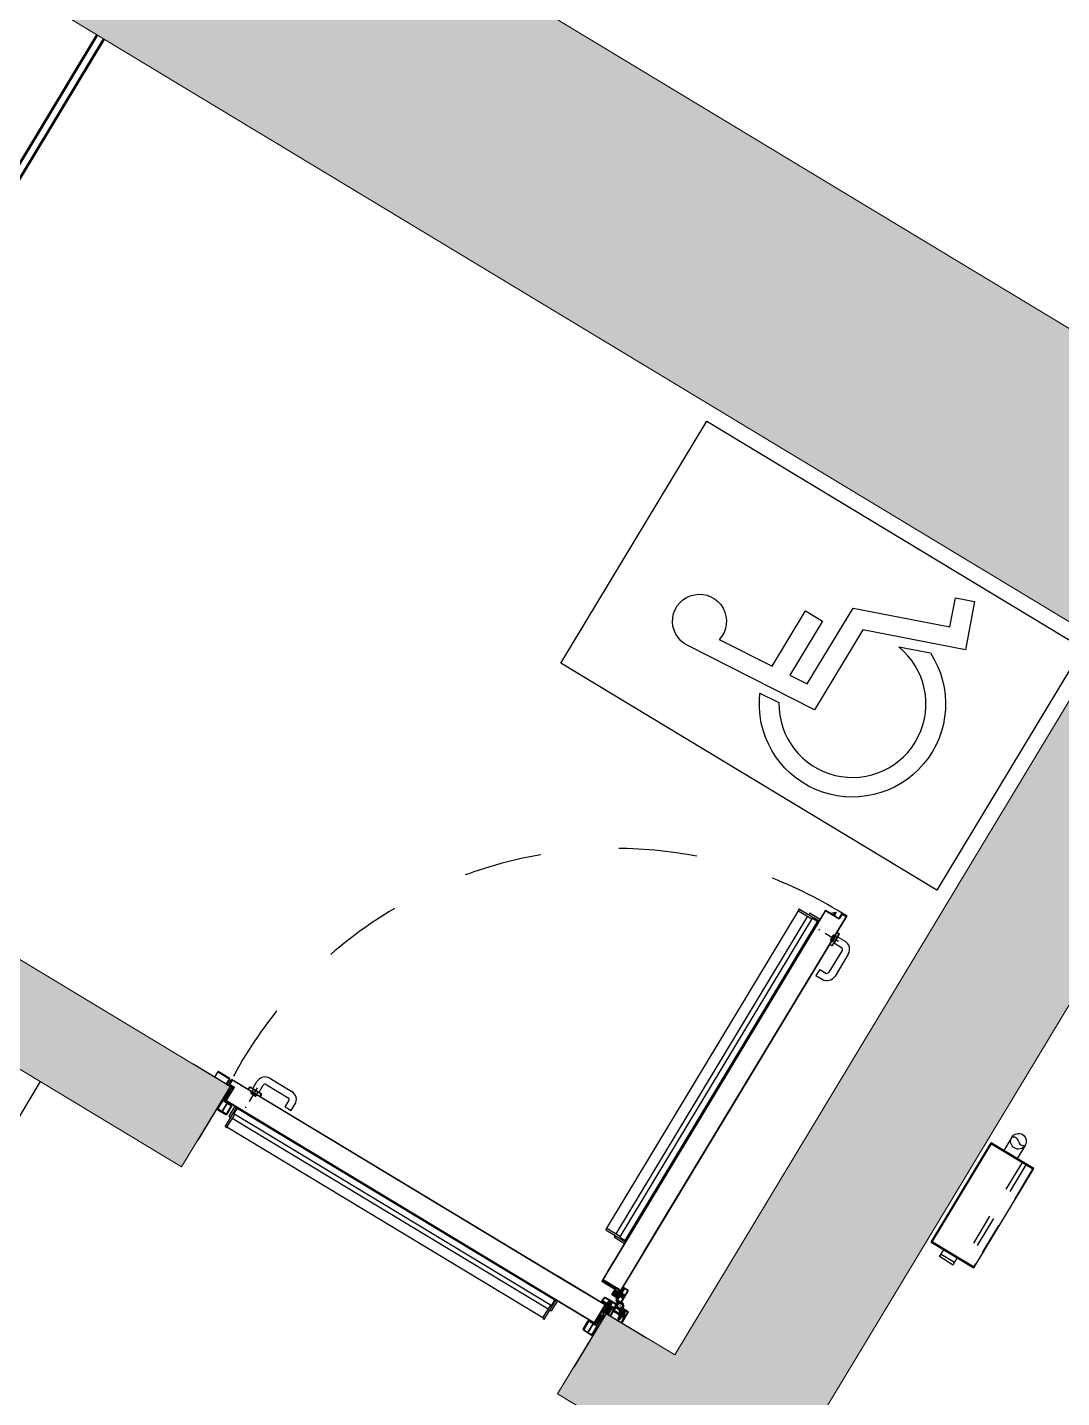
# Model space of a CAD drawing. Header units: centimetres. Extents: x 139057 to 200038, y 34824 to 80516.
# Drawn here: x 164562.8 to 164892.5, y 55346.6 to 55783.4 of the extents above; entities that cross this region are included whole.
import ezdxf

# ---------------------------------------------------------------- set-up
doc = ezdxf.new("R2010")
doc.units = ezdxf.units.CM
doc.header["$LTSCALE"] = 100
for name, pattern in [('Dash Small (2)', [2, 1, -1]), ('DASHDOT', [2.35, 1.25, -0.5, 0.1, -0.5]), ('HIDDEN', [0.5, 0.25, -0.25]), ('TRATTEGGIATA', [0.75, 0.5, -0.25])]:
    doc.linetypes.add(name, pattern=pattern)
doc.layers.get('0').update_dxf_attribs({"lineweight": 0})
for name, color, linetype in [('151_PC_B_L4-9$0$A-SI', 50, 'Continuous'), ('_retini_strutture', 7, 'Continuous'), ('A-50-SIMB', 2, 'Continuous'), ('A-MCLS3-15', 50, 'Continuous'), ('A-SI-PORTE', 5, 'Continuous'), ('Layer1', 7, 'Continuous'), ('Layer2', 2, 'Continuous'), ('Layer3', 7, 'Continuous')]:
    doc.layers.add(name, color=color, linetype=linetype)
for name, color, linetype, lineweight in [('410_STRUTTURE_001-AM_0', 7, 'Continuous', 0), ('441_SERRAMENTI_001-AM_0', 1, 'Continuous', 0), ('448_SCALE_001-AM_0', 216, 'Continuous', 50)]:
    doc.layers.add(name, color=color, linetype=linetype, lineweight=lineweight)

# ---------------------------------------------------------------- blocks, each defined once
blk = doc.blocks.new('CRN190C')
at = {"layer": 'Layer1', "color": 9}
for p, q in [((-28.5, 11), (-28.5, -5.5)), ((-28.5, 11), (-27, 11)), ((-27, 11), (-27, -4.5)), ((-4.6, 0), (-4.6, -4)), ((-4.6, 0), (4.6, 0)), ((-3.1, 0), (-3.1, -4)), ((3.1, 0), (3.1, -4)), ((4.6, 0), (4.6, -4)), ((11.5, 11), (11.5, -4.5)), ((11.5, 11), (13, 11)), ((13, 11), (13, -5.5)), ((-28, -6), (-5.1, -6)), ((-27, -4.5), (-5.1, -4.5)), ((-5.1, -6), (5.1, -6)), ((11.5, -4.5), (5.1, -4.5)), ((5.1, -6), (12.5, -6))]:
    blk.add_line(p, q, dxfattribs=at)
for centre, radius, start, end in [((-28, -5.5), 0.5, 180, 270), ((-5.1, -4), 2, 270, 0), ((-5.1, -4), 0.5, 270, 0), ((5.1, -4), 2, 180, 270), ((5.1, -4), 0.5, 180, 270), ((12.5, -5.5), 0.5, 270, 0)]:
    blk.add_arc(centre, radius, start, end, dxfattribs=at)
at = {"layer": 'Layer2', "color": 9}
for p, q in [((-4, 0), (-3.1, -0.5)), ((4, -0.5), (3.1, 0)), ((-4, -1), (-3.1, -0.5)), ((-3.1, -1.5), (-4, -1)), ((-4, -2), (-3.1, -1.5)), ((-3.1, -2.5), (-4, -2)), ((-4, -3), (-3.1, -2.5)), ((-3.1, -3.5), (-4, -3)), ((-4, -4), (-3.1, -3.5)), ((-3.1, -4.5), (-4, -4)), ((-4, -5), (-3.1, -4.5)), ((-3.5, -5.3), (-4, -5)), ((3.1, -1), (4, -0.5)), ((4, -1.5), (3.1, -1)), ((3.1, -2), (4, -1.5)), ((4, -2.5), (3.1, -2)), ((3.1, -3), (4, -2.5)), ((4, -3.5), (3.1, -3)), ((3.1, -4), (4, -3.5)), ((4, -4.5), (3.1, -4)), ((3.3, -4.9), (4, -4.5)), ((4, -5.5), (3.5, -5.2)), ((3.9, -5.6), (4, -5.5))]:
    blk.add_line(p, q, dxfattribs=at)
blk = doc.blocks.new('COPRITESTA1C')
for p, q in [((0, 0), (0, -10)), ((0, 0), (21, 0)), ((21, 0), (21, -15)), ((-1, -10), (-1, -20)), ((-1, -10), (0, -10)), ((-1, -20), (16, -20))]:
    blk.add_line(p, q)
at = {"linetype": 'TRATTEGGIATA', "ltscale": 10}
for p, q in [((19.5, 0), (19.5, -15)), ((-1, -18.5), (16, -18.5))]:
    blk.add_line(p, q, dxfattribs=at)
blk.add_arc((16, -15), 3.5, 270, 0, dxfattribs=at)
blk.add_arc((16, -15), 5, 270, 0)
blk = doc.blocks.new('VTR0210A')
at = {"layer": 'Layer1', "color": 9}
for p, q in [((-33, 2.8), (-33, -1.8)), ((-32.9, -2.2), (-32.5, 4)), ((-32.9, 3.2), (-32.5, 4)), ((-32.5, 4), (-32, 3)), ((-32, -4), (-31.5, 4)), ((-32, 3), (-31.5, 4)), ((-31.5, 4), (-31, 3)), ((-31, -4), (-30.5, 4)), ((-31, 3), (-30.5, 4)), ((-30.5, 4), (-30, 3)), ((-30, -4), (-29.5, 4)), ((-30, 3), (-29.5, 4)), ((-29.5, 4), (-29, 3)), ((-29, -4), (-28.5, 4)), ((-29, 3), (-28.5, 4)), ((-28.5, 4), (-28, 3)), ((-28, -4), (-27.5, 4)), ((-28, 3), (-27.5, 4)), ((-27.5, 4), (-27, 3)), ((-27, -4), (-26.5, 4)), ((-27, 3), (-26.5, 4)), ((-26.5, 4), (-26, 3)), ((-26, -4), (-25.5, 4)), ((-26, 3), (-25.5, 4)), ((-25.5, 4), (-25, 3)), ((-25, -4), (-24.5, 4)), ((-25, 3), (-24.5, 4)), ((-24.5, 4), (-24, 3)), ((-24, -4), (-23.5, 4)), ((-24, 3), (-23.5, 4)), ((-23.5, 4), (-23, 3)), ((-23, -4), (-22.5, 4)), ((-23, 3), (-22.5, 4)), ((-22.5, 4), (-22, 3)), ((-22, -4), (-21.5, 4)), ((-22, 3), (-21.5, 4)), ((-21.5, 4), (-21, 3)), ((-21, -4), (-20.5, 4)), ((-21, 3), (-20.5, 4)), ((-20.5, 4), (-20, 3)), ((-20, -4), (-19.5, 4)), ((-20, 3), (-19.5, 4)), ((-19.5, 4), (-19, 3)), ((-19, -4), (-18.5, 4)), ((-19, 3), (-18.5, 4)), ((-18.5, 4), (-18, 3)), ((-18, -4), (-17.5, 4)), ((-18, 3), (-17.5, 4)), ((-17.5, 4), (-17, 3)), ((-17, -4), (-16.5, 4)), ((-17, 3), (-16.5, 4)), ((-16.5, 4), (-16, 3)), ((-16, -4), (-15.5, 4)), ((-16, 3), (-15.5, 4)), ((-15.5, 4), (-15, 3)), ((-15, -4), (-14.5, 4)), ((-15, 3), (-14.5, 4)), ((-14.5, 4), (-14, 3)), ((-14, -4), (-13.5, 4)), ((-14, 3), (-13.5, 4)), ((-13.5, 4), (-13, 3)), ((-13, -4), (-12.5, 4)), ((-13, 3), (-12.5, 4)), ((-12.5, 4), (-12, 3)), ((-12, -4), (-11.5, 4)), ((-12, 3), (-11.5, 4)), ((-11.5, 4), (-11, 3)), ((-11, -4), (-10.5, 4)), ((-11, 3), (-10.5, 4)), ((-10.5, 4), (-10, 3)), ((-10, 3), (-9.7, 3.6)), ((-8, 4), (-9, 4)), ((-8, 6.5), (-0.8, 6.5)), ((-8, 6.5), (-8, -6.5)), ((-5, 3.2), (-6, 0)), ((-6, 0), (-5, -3.2)), ((-5, 3.2), (-5, -3.2)), ((0, 3.2), (-5, 3.2)), ((0, 5.7), (0, -5.7)), ((-32.9, -2.2), (-32, -4)), ((-32, -4), (-31.5, -3)), ((-31.5, -3), (-31, -4)), ((-31, -4), (-30.5, -3)), ((-30.5, -3), (-30, -4)), ((-30, -4), (-29.5, -3)), ((-29.5, -3), (-29, -4)), ((-29, -4), (-28.5, -3)), ((-28.5, -3), (-28, -4)), ((-28, -4), (-27.5, -3)), ((-27.5, -3), (-27, -4)), ((-27, -4), (-26.5, -3)), ((-26.5, -3), (-26, -4)), ((-26, -4), (-25.5, -3)), ((-25.5, -3), (-25, -4)), ((-25, -4), (-24.5, -3)), ((-24.5, -3), (-24, -4)), ((-24, -4), (-23.5, -3)), ((-23.5, -3), (-23, -4)), ((-23, -4), (-22.5, -3)), ((-22.5, -3), (-22, -4)), ((-22, -4), (-21.5, -3)), ((-21.5, -3), (-21, -4)), ((-21, -4), (-20.5, -3)), ((-20.5, -3), (-20, -4)), ((-20, -4), (-19.5, -3)), ((-19.5, -3), (-19, -4)), ((-19, -4), (-18.5, -3)), ((-18.5, -3), (-18, -4)), ((-18, -4), (-17.5, -3)), ((-17.5, -3), (-17, -4)), ((-17, -4), (-16.5, -3)), ((-16.5, -3), (-16, -4)), ((-16, -4), (-15.5, -3)), ((-15.5, -3), (-15, -4)), ((-15, -4), (-14.5, -3)), ((-14.5, -3), (-14, -4)), ((-14, -4), (-13.5, -3)), ((-13.5, -3), (-13, -4)), ((-13, -4), (-12.5, -3)), ((-12.5, -3), (-12, -4)), ((-12, -4), (-11.5, -3)), ((-11.5, -3), (-11, -4)), ((-11, -4), (-10.5, -3)), ((-10.5, -3), (-10.2, -3.6)), ((-8, -4), (-9.5, -4)), ((-8, -6.5), (-0.8, -6.5)), ((0, -3.2), (-5, -3.2))]:
    blk.add_line(p, q, dxfattribs=at)
for centre, start, end in [((-32.2, 2.8), 153.4349, 180), ((-9, 3.2), 90, 153.4349), ((-0.8, 5.7), 0, 90), ((-32.2, -1.8), 180, 206.5651), ((-9.5, -3.2), 206.5651, 270), ((-0.8, -5.7), 270, 0)]:
    blk.add_arc(centre, 0.8, start, end, dxfattribs=at)
at = {"layer": 'Layer3', "color": 9, "linetype": 'TRATTEGGIATA', "ltscale": 3}
for p, q in [((1.1, 0), (-37.2, 0)), ((-32.5, -3), (-32, 3)), ((-31.5, -3), (-31, 3)), ((-30.5, -3), (-30, 3)), ((-29.5, -3), (-29, 3)), ((-28.5, -3), (-28, 3)), ((-27.5, -3), (-27, 3)), ((-26.5, -3), (-26, 3)), ((-25.5, -3), (-25, 3)), ((-24.5, -3), (-24, 3)), ((-23.5, -3), (-23, 3)), ((-22.5, -3), (-22, 3)), ((-21.5, -3), (-21, 3)), ((-20.5, -3), (-20, 3)), ((-19.5, -3), (-19, 3)), ((-18.5, -3), (-18, 3)), ((-17.5, -3), (-17, 3)), ((-16.5, -3), (-16, 3)), ((-15.5, -3), (-15, 3)), ((-14.5, -3), (-14, 3)), ((-13.5, -3), (-13, 3)), ((-12.5, -3), (-12, 3)), ((-11.5, -3), (-11, 3)), ((-10.5, -3), (-10, 3))]:
    blk.add_line(p, q, dxfattribs=at)
blk = doc.blocks.new('COPRITESTA2C')
for p, q in [((0, 0), (44, 0)), ((0, 0), (0, -10)), ((44, 0), (44, -15)), ((-1, -10), (-1, -20)), ((-1, -10), (0, -10)), ((-1, -20), (39, -20))]:
    blk.add_line(p, q)
at = {"linetype": 'TRATTEGGIATA', "ltscale": 10}
for p, q in [((42.5, 0), (42.5, -15)), ((-1, -18.5), (39, -18.5))]:
    blk.add_line(p, q, dxfattribs=at)
blk.add_arc((39, -15), 5, 270, 0)
blk.add_arc((39, -15), 3.5, 270, 0, dxfattribs=at)
blk = doc.blocks.new('rf')
at = {"layer": 'Layer1', "color": 9, "linetype": 'Continuous'}
for p, q in [((-5, -126), (-5, 0)), ((0, 0), (-5, 0)), ((0, -125), (0, 0)), ((7.6, -130), (-1, -130)), ((6.6, -125), (0, -125)), ((11.6, -117), (6.6, -117)), ((6.6, -125), (6.6, -117)), ((29.7, -130), (7.6, -130)), ((11.6, -126), (11.6, -117)), ((24.4, -125), (11.6, -125)), ((24.4, -126), (24.4, -117)), ((29.4, -117), (24.4, -117)), ((31, -130), (28.4, -130)), ((29.4, -125), (29.4, -117)), ((30, -125), (29.4, -125)), ((30, -125), (30, -103)), ((35, -103), (30, -103)), ((35, -126), (35, -103))]:
    blk.add_line(p, q, dxfattribs=at)
for centre, start, end in [((-1, -126), 180, 270), ((7.6, -126), 270, 0), ((28.4, -126), 180, 270), ((31, -126), 270, 0)]:
    blk.add_arc(centre, 4, start, end, dxfattribs=at)
at = {"layer": 'Layer2', "color": 9, "linetype": 'Continuous'}
for p, q in [((11.6, -117), (10, -118)), ((10, -118), (11.6, -119)), ((11.6, -119), (10, -120)), ((10, -120), (11.6, -121)), ((11.6, -121), (10, -122)), ((10, -122), (11.6, -123)), ((11.6, -123), (10, -124)), ((10, -124), (11.6, -125)), ((11.6, -125), (10, -126)), ((10, -126), (11.5, -126.9)), ((11.4, -127.1), (10, -128)), ((10, -128), (10.7, -128.5)), ((25.2, -117), (24.4, -117.5)), ((24.4, -117.5), (26, -118.5)), ((26, -118.5), (24.4, -119.5)), ((24.4, -119.5), (26, -120.5)), ((26, -120.5), (24.4, -121.5)), ((24.4, -121.5), (26, -122.5)), ((26, -122.5), (24.4, -123.5)), ((24.4, -123.5), (26, -124.5)), ((26, -124.5), (24.4, -125.5)), ((24.4, -125.5), (26, -126.5)), ((26, -126.5), (24.6, -127.4)), ((24.8, -127.8), (26, -128.5)), ((26, -128.5), (25.5, -128.8))]:
    blk.add_line(p, q, dxfattribs=at)
blk = doc.blocks.new('PORTA 140 ANTA SINGOLA')
at = {"linetype": 'Continuous'}
for p, q in [((14772393.1, 36730631.6), (14772393.1, 36730831.6)), ((14773793.1, 36730631.6), (14773793.1, 36730831.6)), ((14773734.2, 36730677.1), (14773699.2, 36730677.1)), ((14773731.7, 36730677.1), (14773701.7, 36730677.1)), ((14773780.8, 36730663), (14773780.6, 36730663)), ((14773780.8, 36730639), (14773780.6, 36730639)), ((14773780.8, 36730663), (14773780.8, 36730639)), ((14773780.8, 36730663), (14773780.8, 36730663)), ((14773780.8, 36730658.7), (14773781.3, 36730658.7)), ((14773780.8, 36730648.2), (14773791.8, 36730648.2)), ((14773780.8, 36730645.2), (14773791.8, 36730645.2)), ((14773781.3, 36730658.7), (14773791.3, 36730648.2)), ((14773791.8, 36730648.2), (14773791.8, 36730645.2)), ((14772393.1, 36730631.6), (14772243.1, 36730631.6)), ((14773793.1, 36730631.6), (14773930.4, 36730631.6)), ((14772458.3, 36729216.5), (14772458.3, 36729251.5)), ((14772458.3, 36729219), (14772458.3, 36729249)), ((14772419.2, 36729169.9), (14772419.2, 36729170.1)), ((14772443.2, 36729169.9), (14772419.2, 36729169.9)), ((14772425.4, 36729169.9), (14772425.4, 36729158.9)), ((14772428.4, 36729158.9), (14772425.4, 36729158.9)), ((14772428.4, 36729169.9), (14772428.4, 36729158.9)), ((14772438.9, 36729169.4), (14772428.4, 36729159.4)), ((14772438.9, 36729169.9), (14772438.9, 36729169.4))]:
    blk.add_line(p, q, dxfattribs=at)
at = {"color": 9, "linetype": 'Continuous', "ltscale": 10}
for p, q in [((14772552.3, 36730748.2), (14772552.3, 36730677.1)), ((14772557.3, 36730749.2), (14772553.3, 36730749.2)), ((14772558.3, 36730748.2), (14773734.8, 36730748.2)), ((14772558.3, 36730748.2), (14772558.3, 36730700.1)), ((14773734.8, 36730748.2), (14773734.8, 36730700.1)), ((14773735.8, 36730749.2), (14773739.8, 36730749.2)), ((14773740.8, 36730748.2), (14773740.8, 36730677.1)), ((14772546.3, 36730714.6), (14772546.3, 36730677.1)), ((14772547.3, 36730715.6), (14772552.3, 36730715.6)), ((14772555.3, 36730699.1), (14772555.3, 36730677.1)), ((14772556.3, 36730700.1), (14773737.8, 36730700.1)), ((14772558.3, 36730715.6), (14773734.8, 36730715.6)), ((14773737.8, 36730700.1), (14773737.8, 36730677.1)), ((14773745.8, 36730715.6), (14773740.8, 36730715.6)), ((14773746.8, 36730714.6), (14773746.8, 36730677.1)), ((14772400.1, 36730674.1), (14772402.1, 36730674.1)), ((14772400.1, 36730674.1), (14772400.1, 36730644.1)), ((14772400.1, 36730644.1), (14772402.1, 36730644.1)), ((14772402.1, 36730674.1), (14772402.1, 36730644.1)), ((14772555.3, 36730680.2), (14773737.8, 36730680.2)), ((14773786.1, 36730674.1), (14773784.1, 36730674.1)), ((14773784.1, 36730674.1), (14773784.1, 36730644.1)), ((14773786.1, 36730644.1), (14773784.1, 36730644.1)), ((14773786.1, 36730674.1), (14773786.1, 36730644.1)), ((14772495.8, 36730410.1), (14772458.3, 36730410.1)), ((14772531.3, 36730404.1), (14772458.3, 36730404.1)), ((14772480.3, 36730401.1), (14772458.3, 36730401.1)), ((14772461.4, 36730401.1), (14772461.4, 36729212.9)), ((14772481.3, 36730400.1), (14772481.3, 36729212.9)), ((14772531.3, 36730398.1), (14772481.3, 36730398.1)), ((14772496.8, 36730409.1), (14772496.8, 36730404.1)), ((14772496.8, 36730398.1), (14772496.8, 36729215.9)), ((14772531.3, 36730398.1), (14772531.3, 36729215.9)), ((14772532.3, 36730399.1), (14772532.3, 36730403.1)), ((14772481.3, 36729212.9), (14772458.3, 36729212.9)), ((14772531.3, 36729209.9), (14772458.3, 36729209.9)), ((14772495.8, 36729203.9), (14772458.3, 36729203.9)), ((14772531.3, 36729215.9), (14772481.3, 36729215.9)), ((14772496.8, 36729204.9), (14772496.8, 36729209.9)), ((14772532.3, 36729214.9), (14772532.3, 36729210.9))]:
    blk.add_line(p, q, dxfattribs=at)
for p, q in [((14772413.1, 36730715.1), (14772393.1, 36730715.1)), ((14773773.1, 36730715.1), (14773793.1, 36730715.1)), ((14773779.8, 36730673.7), (14773779.8, 36730630.7)), ((14772356.3, 36730609.6), (14772337.8, 36730609.6)), ((14772337.8, 36730606.6), (14772337.8, 36730609.6)), ((14772356.3, 36730606.6), (14772337.8, 36730606.6)), ((14772356.3, 36730606.4), (14772339.8, 36730606.4)), ((14772339.8, 36730606.4), (14772339.8, 36730603.4)), ((14772354.9, 36730603.4), (14772339.8, 36730603.4)), ((14772356.7, 36730599.7), (14772354.9, 36730603.4)), ((14772359.4, 36730601), (14772357, 36730605.9)), ((14772359.4, 36730601), (14772357, 36730605.9)), ((14772360.5, 36730599.2), (14772357.2, 36730606)), ((14772363.2, 36730600.5), (14772359.9, 36730607.3)), ((14772373.4, 36730600.5), (14772376.7, 36730607.3)), ((14772375.8, 36730598.1), (14772379.6, 36730605.9)), ((14772376.1, 36730599.2), (14772379.4, 36730606)), ((14772376.5, 36730599.5), (14772379.6, 36730605.9)), ((14772378, 36730595.9), (14772381.7, 36730603.4)), ((14772380.3, 36730609.6), (14772423.4, 36730609.6)), ((14772380.3, 36730606.6), (14772423.4, 36730606.6)), ((14772380.3, 36730606.4), (14772421.4, 36730606.4)), ((14772381.7, 36730603.4), (14772421.4, 36730603.4)), ((14772421.4, 36730606.4), (14772421.4, 36730603.4)), ((14772423.4, 36730606.6), (14772423.4, 36730609.6)), ((14772369.5, 36730588.1), (14772367, 36730588.1)), ((14772368.3, 36730586.8), (14772368.3, 36730589.3)), ((14772368.3, 36730586.8), (14772368.3, 36730589.3)), ((14772376.1, 36730578.3), (14772383.6, 36730574.7)), ((14772378.3, 36730580.6), (14772386.1, 36730576.8)), ((14772379.4, 36730580.3), (14772386.2, 36730577)), ((14772379.7, 36730579.9), (14772386.1, 36730576.8)), ((14772380.7, 36730583), (14772387.5, 36730579.7)), ((14772383.6, 36730574.7), (14772383.6, 36730535)), ((14772386.6, 36730576.1), (14772386.6, 36730535)), ((14772386.8, 36730576.1), (14772386.8, 36730533)), ((14772389.8, 36730576.1), (14772389.8, 36730533)), ((14772386.6, 36730535), (14772383.6, 36730535)), ((14772386.8, 36730533), (14772389.8, 36730533)), ((14772454.9, 36729170.9), (14772410.9, 36729170.9))]:
    blk.add_line(p, q)
at = {"linetype": 'Continuous', "ltscale": 10}
for p, q in [((14772398.1, 36730715.1), (14772427.1, 36730715.1)), ((14772398.1, 36730713.6), (14772398.1, 36730715.1)), ((14772427.1, 36730713.6), (14772398.1, 36730713.6)), ((14772428.6, 36730683.1), (14772428.6, 36730712.1)), ((14772428.6, 36730710.7), (14772430.1, 36730710.7)), ((14772428.6, 36730684.5), (14772430.1, 36730684.5)), ((14772430.1, 36730712.1), (14772430.1, 36730683.1)), ((14773756.1, 36730712.1), (14773756.1, 36730683.1)), ((14773757.6, 36730710.7), (14773756.1, 36730710.7)), ((14773757.6, 36730684.5), (14773756.1, 36730684.5)), ((14773757.6, 36730683.1), (14773757.6, 36730712.1)), ((14773788.1, 36730715.1), (14773759.1, 36730715.1)), ((14773759.1, 36730713.6), (14773788.1, 36730713.6)), ((14773759.1, 36730713.5), (14773788.1, 36730713.5)), ((14773788.1, 36730713.6), (14773788.1, 36730715.1)), ((14772395.5, 36730663.7), (14772397.6, 36730665.8)), ((14772396.5, 36730662.6), (14772395.5, 36730663.7)), ((14772395.5, 36730654.5), (14772395.5, 36730663.7)), ((14772396.5, 36730655.6), (14772395.5, 36730654.5)), ((14772395.5, 36730654.5), (14772397.6, 36730652.4)), ((14772396.5, 36730662.6), (14772398.7, 36730664.8)), ((14772396.5, 36730662.6), (14772396.5, 36730655.6)), ((14772396.5, 36730655.6), (14772398.7, 36730653.4)), ((14772398.1, 36730638.1), (14772398.1, 36730678.6)), ((14772399.6, 36730678.6), (14772399.6, 36730638.1)), ((14772401.1, 36730681.6), (14772427.1, 36730681.6)), ((14772427.1, 36730680.1), (14772401.1, 36730680.1)), ((14772452.1, 36730677.1), (14772405.5, 36730677.1)), ((14772405.5, 36730677.1), (14772405.5, 36730627.4)), ((14772452.6, 36730676.3), (14772406.3, 36730676.3)), ((14772406.3, 36730676.3), (14772406.3, 36730626.6)), ((14773780.6, 36730677.1), (14772441.6, 36730677.1)), ((14773779.8, 36730676.3), (14772442.1, 36730676.3)), ((14773785.1, 36730681.6), (14773759.1, 36730681.6)), ((14773759.1, 36730680.1), (14773785.1, 36730680.1)), ((14773779.8, 36730676.3), (14773779.8, 36730626.6)), ((14773780.6, 36730677.1), (14773780.6, 36730627.4)), ((14773785.1, 36730680.1), (14773787.7, 36730680.1)), ((14773786.6, 36730678.6), (14773786.6, 36730638.1)), ((14773789.7, 36730662.6), (14773787.5, 36730664.8)), ((14773789.7, 36730655.6), (14773787.5, 36730653.4)), ((14773788.1, 36730638.1), (14773788.1, 36730678.6)), ((14773790.7, 36730663.7), (14773788.6, 36730665.8)), ((14773790.7, 36730654.5), (14773788.6, 36730652.4)), ((14773789.7, 36730662.6), (14773790.7, 36730663.7)), ((14773789.7, 36730662.6), (14773789.7, 36730655.6)), ((14773789.7, 36730655.6), (14773790.7, 36730654.5)), ((14773790.7, 36730654.5), (14773790.7, 36730663.7)), ((14772334.6, 36730613.1), (14772334.6, 36730631.6)), ((14772334.6, 36730631.6), (14772336.1, 36730631.6)), ((14772336.1, 36730631.6), (14772336.1, 36730613.1)), ((14772337.6, 36730611.6), (14772376.6, 36730611.6)), ((14772376.6, 36730610.1), (14772337.6, 36730610.1)), ((14772358.6, 36730610.1), (14772358.6, 36730611.6)), ((14772369.6, 36730610.1), (14772369.6, 36730611.6)), ((14772376.6, 36730611.6), (14772377.6, 36730611.6)), ((14772376.6, 36730610.1), (14772377.6, 36730610.1)), ((14772377.6, 36730611.6), (14772377.6, 36730610.1)), ((14772378.1, 36730613.1), (14772378.1, 36730628.6)), ((14772379.6, 36730613.1), (14772379.6, 36730628.6)), ((14772380.3, 36730631.6), (14772381.1, 36730631.6)), ((14772380.3, 36730630.1), (14772380.3, 36730631.6)), ((14772399.1, 36730630.1), (14772380.3, 36730630.1)), ((14772381.1, 36730631.6), (14772399.1, 36730631.6)), ((14772385.6, 36730628.2), (14772385.6, 36730610.1)), ((14772385.6, 36730628.2), (14772400.9, 36730628.2)), ((14772385.6, 36730610.1), (14772586.8, 36730610.1)), ((14772386.4, 36730627.4), (14772386.4, 36730610.9)), ((14772386.4, 36730627.4), (14772400.9, 36730627.4)), ((14772386.4, 36730610.9), (14772586.4, 36730610.9)), ((14772388.4, 36730627.4), (14772388.4, 36730611.6)), ((14772405.5, 36730627.4), (14772388.4, 36730627.4)), ((14772389.2, 36730611.6), (14772388.4, 36730611.6)), ((14772389.2, 36730626.6), (14772389.2, 36730611.6)), ((14772406.3, 36730626.6), (14772389.2, 36730626.6)), ((14772400.3, 36730634), (14772398.6, 36730636.4)), ((14772399.8, 36730637.2), (14772401.5, 36730634.8)), ((14772400.9, 36730628.2), (14772400.9, 36730627.4)), ((14772552.2, 36730610.9), (14773799.8, 36730610.9)), ((14772552.5, 36730610.1), (14773800.6, 36730610.1)), ((14773796.9, 36730626.6), (14773779.8, 36730626.6)), ((14773797.7, 36730627.4), (14773780.6, 36730627.4)), ((14773786.4, 36730637.2), (14773784.7, 36730634.8)), ((14773785.3, 36730628.2), (14773800.6, 36730628.2)), ((14773785.3, 36730628.2), (14773785.3, 36730627.4)), ((14773785.3, 36730627.4), (14773799.8, 36730627.4)), ((14773785.9, 36730634), (14773787.6, 36730636.4)), ((14773805.1, 36730631.6), (14773787.1, 36730631.6)), ((14773787.1, 36730630.1), (14773805.9, 36730630.1)), ((14773796.9, 36730626.6), (14773796.9, 36730611.6)), ((14773797.7, 36730611.6), (14773796.9, 36730611.6)), ((14773797.7, 36730627.4), (14773797.7, 36730611.6)), ((14773799.8, 36730627.4), (14773799.8, 36730610.9)), ((14773800.6, 36730628.2), (14773800.6, 36730610.1)), ((14773805.9, 36730631.6), (14773805.1, 36730631.6)), ((14773805.9, 36730630.1), (14773805.9, 36730631.6)), ((14773806.6, 36730613.1), (14773806.6, 36730628.6)), ((14773808.1, 36730613.1), (14773808.1, 36730628.6)), ((14773808.6, 36730611.6), (14773808.6, 36730610.1)), ((14773809.6, 36730611.6), (14773808.6, 36730611.6)), ((14773809.6, 36730610.1), (14773808.6, 36730610.1)), ((14773848.6, 36730611.6), (14773809.6, 36730611.6)), ((14773809.6, 36730610.1), (14773848.6, 36730610.1)), ((14773816.6, 36730610.1), (14773816.6, 36730611.6)), ((14773827.6, 36730610.1), (14773827.6, 36730611.6)), ((14773851.6, 36730631.6), (14773850.1, 36730631.6)), ((14773850.1, 36730631.6), (14773850.1, 36730613.1)), ((14773851.6, 36730613.1), (14773851.6, 36730631.6)), ((14772390.3, 36730570.8), (14772390.3, 36730369.6)), ((14772408.4, 36730570.8), (14772390.3, 36730570.8)), ((14772391.1, 36730570), (14772391.1, 36730370)), ((14772407.6, 36730570), (14772391.1, 36730570)), ((14772391.8, 36730567.1), (14772391.8, 36730567.9)), ((14772407.6, 36730567.9), (14772391.8, 36730567.9)), ((14772406.8, 36730567.1), (14772391.8, 36730567.1)), ((14772406.8, 36730550), (14772406.8, 36730567.1)), ((14772407.6, 36730570), (14772407.6, 36730555.5)), ((14772407.6, 36730550.8), (14772407.6, 36730567.9)), ((14772408.4, 36730555.5), (14772407.6, 36730555.5)), ((14772408.4, 36730570.8), (14772408.4, 36730555.5)), ((14772457.5, 36730550), (14772406.8, 36730550)), ((14772458.3, 36730550.8), (14772407.6, 36730550.8)), ((14772457.5, 36730503.8), (14772457.5, 36730550)), ((14772457.5, 36729170.9), (14772457.5, 36730514.2)), ((14772458.3, 36730504.3), (14772458.3, 36730550.8)), ((14772458.3, 36729170.1), (14772458.3, 36730514.8)), ((14772390.3, 36730403.8), (14772390.3, 36729150.1)), ((14772391.1, 36730404.2), (14772391.1, 36729150.9)), ((14772406.8, 36729153.8), (14772391.8, 36729153.8)), ((14772391.8, 36729153), (14772391.8, 36729153.8)), ((14772406.8, 36729153.8), (14772406.8, 36729170.9)), ((14772457.5, 36729170.9), (14772406.8, 36729170.9)), ((14772407.6, 36729153), (14772407.6, 36729170.1)), ((14772458.3, 36729170.1), (14772407.6, 36729170.1)), ((14772407.6, 36729165.4), (14772407.6, 36729150.9)), ((14772408.4, 36729165.4), (14772407.6, 36729165.4)), ((14772408.4, 36729165.4), (14772408.4, 36729150.1)), ((14772408.4, 36729150.1), (14772390.3, 36729150.1)), ((14772407.6, 36729150.9), (14772391.1, 36729150.9)), ((14772407.6, 36729153), (14772391.8, 36729153))]:
    blk.add_line(p, q, dxfattribs=at)
at = {"color": 9, "linetype": 'DASHDOT', "ltscale": 0.4}
for p, q in [((14773716.7, 36730591), (14773716.7, 36730682.4)), ((14772371.1, 36729234), (14772463.6, 36729234))]:
    blk.add_line(p, q, dxfattribs=at)
at = {"ltscale": 10}
for p, q in [((14772392.4, 36730631.6), (14772393.1, 36730631.6)), ((14772393.1, 36730632.3), (14772393.1, 36730631.6)), ((14773793.1, 36730632.3), (14773793.1, 36730631.6)), ((14773793.8, 36730631.6), (14773793.1, 36730631.6)), ((14773793.1, 36730631.6), (14773793.1, 36730628.9))]:
    blk.add_line(p, q, dxfattribs=at)
at = {"color": 9, "linetype": 'Continuous'}
for p, q in [((14773609.7, 36730596.8), (14773586.7, 36730596.8)), ((14773586.7, 36730596.8), (14773586.7, 36730573.8)), ((14773609.7, 36730596.8), (14773609.7, 36730573.8)), ((14773694.2, 36730609.8), (14773694.2, 36730602.8)), ((14773694.2, 36730609.8), (14773695.4, 36730609.8)), ((14773695.4, 36730609.8), (14773695.4, 36730602.8)), ((14773696.2, 36730602), (14773737.2, 36730602)), ((14773696.2, 36730600.8), (14773737.2, 36730600.8)), ((14773728.7, 36730611.1), (14773704.7, 36730611.1)), ((14773704.7, 36730610.1), (14773704.7, 36730611.1)), ((14773728.7, 36730610.1), (14773704.7, 36730610.1)), ((14773728.7, 36730609.8), (14773704.7, 36730609.8)), ((14773704.7, 36730608.8), (14773704.7, 36730609.8)), ((14773728.7, 36730608.8), (14773704.7, 36730608.8)), ((14773705.2, 36730599.3), (14773705.2, 36730573.8)), ((14773727.7, 36730612.5), (14773705.7, 36730612.5)), ((14773705.7, 36730611.5), (14773705.7, 36730612.5)), ((14773727.7, 36730611.5), (14773705.7, 36730611.5)), ((14773706.2, 36730600.3), (14773727.2, 36730600.3)), ((14773726.7, 36730600.8), (14773706.7, 36730600.8)), ((14773707.2, 36730612.8), (14773707.2, 36730614.8)), ((14773726.2, 36730612.8), (14773707.2, 36730612.8)), ((14773725.2, 36730615.8), (14773708.2, 36730615.8)), ((14773708.7, 36730600.3), (14773708.7, 36730612.8)), ((14773724.7, 36730600.3), (14773724.7, 36730612.8)), ((14773726.2, 36730612.8), (14773726.2, 36730614.8)), ((14773727.7, 36730611.5), (14773727.7, 36730612.5)), ((14773728.2, 36730599.3), (14773728.2, 36730573.8)), ((14773728.7, 36730610.1), (14773728.7, 36730611.1)), ((14773728.7, 36730608.8), (14773728.7, 36730609.8)), ((14773738, 36730609.8), (14773738, 36730602.8)), ((14773738, 36730609.8), (14773739.2, 36730609.8)), ((14773739.2, 36730609.8), (14773739.2, 36730602.8)), ((14773698.2, 36730566.8), (14773616.7, 36730566.8)), ((14773698.2, 36730543.8), (14773616.7, 36730543.8)), ((14772324, 36729252.5), (14772324, 36729334)), ((14772347, 36729252.5), (14772347, 36729334)), ((14772377, 36729364), (14772354, 36729364)), ((14772377, 36729341), (14772354, 36729341)), ((14772377, 36729341), (14772377, 36729364)), ((14772379.5, 36729245.5), (14772354, 36729245.5)), ((14772380.5, 36729244.5), (14772380.5, 36729223.5)), ((14772380.5, 36729242), (14772393, 36729242)), ((14772381, 36729254.5), (14772381, 36729213.5)), ((14772381, 36729224), (14772381, 36729244)), ((14772382.2, 36729254.5), (14772382.2, 36729213.5)), ((14772390, 36729256.5), (14772383, 36729256.5)), ((14772390, 36729255.3), (14772383, 36729255.3)), ((14772389, 36729222), (14772389, 36729246)), ((14772389, 36729246), (14772390, 36729246)), ((14772390, 36729256.5), (14772390, 36729255.3)), ((14772390, 36729222), (14772390, 36729246)), ((14772390.3, 36729222), (14772390.3, 36729246)), ((14772390.3, 36729246), (14772391.3, 36729246)), ((14772391.3, 36729222), (14772391.3, 36729246)), ((14772391.7, 36729223), (14772391.7, 36729245)), ((14772391.7, 36729245), (14772392.7, 36729245)), ((14772392.7, 36729223), (14772392.7, 36729245)), ((14772393, 36729224.5), (14772393, 36729243.5)), ((14772393, 36729243.5), (14772395, 36729243.5)), ((14772396, 36729225.5), (14772396, 36729242.5)), ((14772379.5, 36729222.5), (14772354, 36729222.5)), ((14772380.5, 36729226), (14772393, 36729226)), ((14772390, 36729212.7), (14772383, 36729212.7)), ((14772390, 36729211.5), (14772383, 36729211.5)), ((14772389, 36729222), (14772390, 36729222)), ((14772390, 36729212.7), (14772390, 36729211.5)), ((14772390.3, 36729222), (14772391.3, 36729222)), ((14772391.7, 36729223), (14772392.7, 36729223)), ((14772393, 36729224.5), (14772395, 36729224.5))]:
    blk.add_line(p, q, dxfattribs=at)
at = {"color": 9, "linetype": 'Continuous', "ltscale": 10}
for points in [[(14772397.1, 36730681.6), (14772412.1, 36730681.6), (14772412.1, 36730713.6), (14772397.1, 36730713.6)], [(14772412.1, 36730681.6), (14772427.1, 36730681.6), (14772427.1, 36730713.6), (14772412.1, 36730713.6)], [(14773774.1, 36730681.6), (14773759.1, 36730681.6), (14773759.1, 36730713.6), (14773774.1, 36730713.6)], [(14773789.1, 36730681.6), (14773774.1, 36730681.6), (14773774.1, 36730713.6), (14773789.1, 36730713.6)]]:
    blk.add_lwpolyline(points, close=True, dxfattribs=at)
for radius in [9, 7.5, 7.25]:
    blk.add_circle((14772368.3, 36730588.1), radius)
for centre, start, end in [((14772553.3, 36730748.2), 90, 180), ((14772557.3, 36730748.2), 0, 90), ((14773735.8, 36730748.2), 90, 180), ((14773739.8, 36730748.2), 0, 90), ((14772547.3, 36730714.6), 90, 180), ((14772556.3, 36730699.1), 90, 180), ((14773745.8, 36730714.6), 0, 90), ((14772480.3, 36730400.1), 0, 90), ((14772495.8, 36730409.1), 0, 90), ((14772531.3, 36730403.1), 0, 90), ((14772531.3, 36730399.1), 270, 0), ((14772495.8, 36729204.9), 270, 0), ((14772531.3, 36729214.9), 0, 90), ((14772531.3, 36729210.9), 270, 0)]:
    blk.add_arc(centre, 1, start, end, dxfattribs=at)
at = {"linetype": 'Continuous', "ltscale": 10}
for centre, radius, start, end in [((14772427.1, 36730712.1), 3, 0, 90), ((14772427.1, 36730712.1), 1.5, 0, 90), ((14772427.1, 36730683.1), 1.5, 270, 0), ((14772427.1, 36730683.1), 3, 270, 0), ((14773759.1, 36730712.1), 3, 90, 180), ((14773759.1, 36730683.1), 3, 180, 270), ((14773759.1, 36730712.1), 1.5, 90, 180), ((14773759.1, 36730683.1), 1.5, 180, 270), ((14772396.6, 36730666.9), 1.5, 315, 0), ((14772396.6, 36730651.3), 1.5, 0, 45), ((14772401.1, 36730678.6), 3, 90, 180), ((14772396.6, 36730666.9), 3, 315, 0), ((14772396.6, 36730651.3), 3, 0, 45), ((14772401.1, 36730678.6), 1.5, 90, 180), ((14773785.1, 36730678.6), 3, 0, 90), ((14773785.1, 36730678.6), 1.5, 0, 90), ((14773789.6, 36730666.9), 3, 180, 225), ((14773789.6, 36730651.3), 3, 135, 180), ((14773789.6, 36730666.9), 1.5, 180, 225), ((14773789.6, 36730651.3), 1.5, 135, 180), ((14772337.6, 36730613.1), 3, 180, 270), ((14772337.6, 36730613.1), 1.5, 180, 270), ((14772376.6, 36730613.1), 3, 270, 0), ((14772376.6, 36730613.1), 1.5, 270, 0), ((14772376.6, 36730613.1), 1.92, 270, 301.3882), ((14772381.1, 36730628.6), 3, 90, 180), ((14772381.1, 36730628.6), 1.92, 113, 180), ((14772381.1, 36730628.6), 1.5, 90, 180), ((14772381.1, 36730628.6), 1.92, 90, 113), ((14772401.1, 36730638.1), 3, 180, 215), ((14772399.1, 36730633.1), 3, 270, 35), ((14772399.1, 36730633.1), 1.5, 270, 35), ((14772401.1, 36730638.1), 1.5, 180, 215), ((14773787.1, 36730633.1), 3, 145, 270), ((14773787.1, 36730633.1), 1.5, 145, 270), ((14773785.1, 36730638.1), 1.5, 325, 0), ((14773785.1, 36730638.1), 3, 325, 0), ((14773805.1, 36730628.6), 3, 0, 90), ((14773805.1, 36730628.6), 1.92, 67, 90), ((14773805.1, 36730628.6), 1.5, 0, 90), ((14773805.1, 36730628.6), 1.92, 0, 67), ((14773809.6, 36730613.1), 3, 180, 270), ((14773809.6, 36730613.1), 1.92, 180, 238.6118), ((14773809.6, 36730613.1), 1.5, 180, 270), ((14773809.6, 36730613.1), 1.92, 238.6118, 270), ((14773848.6, 36730613.1), 1.92, 270, 0), ((14773848.6, 36730613.1), 1.5, 270, 0), ((14773848.6, 36730613.1), 3, 270, 0)]:
    blk.add_arc(centre, radius, start, end, dxfattribs=at)
for centre, radius, start, end in [((14772368.3, 36730588.1), 12.5, 156.6025, 108.12), ((14772356.3, 36730605.6), 4, 25.7983, 90), ((14772356.3, 36730605.6), 1, 25.7983, 90), ((14772356.3, 36730605.6), 0.8, 25.7983, 90), ((14772349.5, 36730596.2), 8, 336.6025, 25.7983), ((14772368.3, 36730588.1), 9.5, 156.6025, 108.12), ((14772349.5, 36730596.2), 11, 336.6025, 25.7983), ((14772364.1, 36730600.9), 4, 205.7983, 288.12), ((14772364.1, 36730600.9), 1, 205.7983, 288.12), ((14772372.5, 36730600.9), 1, 251.88, 334.2017), ((14772372.5, 36730600.9), 4, 318.9946, 334.2017), ((14772380.3, 36730605.6), 4, 90, 154.2017), ((14772380.3, 36730605.6), 1, 90, 154.2017), ((14772380.3, 36730605.6), 0.8, 90, 154.2017), ((14772381.1, 36730583.9), 4, 228.9946, 244.2017), ((14772381.1, 36730583.9), 1, 161.88, 244.2017), ((14772385.8, 36730576.1), 4, 0, 64.2017)]:
    blk.add_arc(centre, radius, start, end)
at = {"color": 1, "linetype": 'HIDDEN', "ltscale": 10}
blk.add_arc((14772423.8, 36730529.6), 1379, 269.3596, 3.3455, dxfattribs=at)
at = {"color": 9, "linetype": 'Continuous'}
for centre, radius, start, end in [((14773696.2, 36730602.8), 2, 180, 270), ((14773696.2, 36730602.8), 0.8, 180, 270), ((14773706.2, 36730599.3), 1, 90, 180), ((14773708.2, 36730614.8), 1, 90, 180), ((14773725.2, 36730614.8), 1, 0, 90), ((14773727.2, 36730599.3), 1, 0, 90), ((14773737.2, 36730602.8), 0.8, 270, 0), ((14773737.2, 36730602.8), 2, 270, 0), ((14773616.7, 36730573.8), 30, 180, 270), ((14773616.7, 36730573.8), 7, 180, 270), ((14773698.2, 36730573.8), 30, 270, 0), ((14773698.2, 36730573.8), 7, 270, 0), ((14772354, 36729334), 30, 90, 180), ((14772354, 36729334), 7, 90, 180), ((14772354, 36729252.5), 30, 180, 270), ((14772354, 36729252.5), 7, 180, 270), ((14772379.5, 36729244.5), 1, 0, 90), ((14772383, 36729254.5), 2, 90, 180), ((14772383, 36729254.5), 0.8, 90, 180), ((14772395, 36729242.5), 1, 0, 90), ((14772379.5, 36729223.5), 1, 270, 0), ((14772383, 36729213.5), 2, 180, 270), ((14772383, 36729213.5), 0.8, 180, 270), ((14772395, 36729225.5), 1, 270, 0)]:
    blk.add_arc(centre, radius, start, end, dxfattribs=at)
at = {"linetype": 'Continuous', "xscale": -0.5, "yscale": 0.5, "zscale": 0.5}
blk.add_blockref('rf', (14772408.9, 36730675.9), dxfattribs=at)
at = {"linetype": 'Continuous', "ltscale": 10, "xscale": -1}
for name, p in [('COPRITESTA1C', (14772355.6, 36730610.1)), ('CRN190C', (14772349.5, 36730618.1))]:
    blk.add_blockref(name, p, dxfattribs=at)
at = {"linetype": 'Continuous', "ltscale": 10}
for name, p, rotation in [('VTR0210A', (14772349.5, 36730593.6), 270), ('VTR0210A', (14772399.9, 36730593.1), 270), ('COPRITESTA2C', (14772389.8, 36730575.5), 270), ('VTR0210A', (14772373.3, 36730556.5), 180)]:
    blk.add_blockref(name, p, dxfattribs=dict(at, rotation=rotation))
blk.add_blockref('COPRITESTA2C', (14772380.9, 36730609.6), dxfattribs=at)
at = {"linetype": 'Continuous', "xscale": -0.5, "yscale": 0.5, "zscale": 0.5, "rotation": 270}
blk.add_blockref('rf', (14772457.1, 36730547.5), dxfattribs=at)
blk = doc.blocks.new('A$C005E0416')
at = {"layer": 'A-SI-PORTE', "xscale": -1, "rotation": 269.9891163069356}
blk.add_blockref('PORTA 140 ANTA SINGOLA', (-36733437, -14765265.6), dxfattribs=at)
blk = doc.blocks.new('A$C59477423')
blk.add_lwpolyline([(-300.8, 1707.2), (658, 687), (2.2, 70.7), (-956.6, 1090.8)], close=True)
for points in [[(-393.4, 928.3), (-484.9, 974, -1.426617), (72.7, 950.3), (22.7, 996.1, 1.598027), (-393.4, 928.3)], [(-664.8, 854.3), (-595, 994), (-297, 845.2), (-80.7, 1048.5), (253.3, 742.5, -3.033239), (151.4, 751.1), (12.3, 878.6), (-137.9, 737.5), (-180.7, 783), (-34, 920.9), (-80.2, 963.2), (-286, 769.8), (-567, 910.2), (-608.9, 826.3), (-664.8, 854.3)]]:
    blk.add_lwpolyline(points, format="xyb", close=True)
blk = doc.blocks.new('A$C5C393079')
at = {"linetype": 'Continuous'}
for p, q in [((-185, 158.8, 0), (185, 158.8, 0)), ((-185, 158.8, 0), (-185, 2.5, 0)), ((-185, 156.4, 0), (185, 156.4, 0)), ((-182.5, 0, 0), (-182.5, 158.8, 0)), ((182.5, 158.8, 0), (182.5, 0, 0)), ((185, 0, 0), (185, 158.8, 0)), ((-210.3, 111.9, 0), (-185, 111.9, 0)), ((-210.3, 87, 0), (-210.3, 111.9, 0)), ((-201.9, 62, 0), (-201.9, 111.9, 0)), ((234.3, 111.9, 0), (185, 111.9, 0)), ((-210.3, 87, 0), (-210.3, 62, 0)), ((-210.3, 62, 0), (-201.9, 62, 0)), ((-210.3, 62, 0), (-185, 62, 0)), ((234.3, 62, 0), (185, 62, 0)), ((-185, 2.5, 0), (-185, 0, 0)), ((-171.4, 2.5, 0), (-185, 2.5, 0)), ((-185, 0, 0), (185, 0, 0)), ((185, 2.5, 0), (171.4, 2.5, 0))]:
    blk.add_line(p, q, dxfattribs=at)
at = {"linetype": 'Dash Small (2)'}
for p, q in [((182.5, 42.2, 0), (-182.5, 42.2, 0)), ((182.5, 27.9, 0), (-182.5, 27.9, 0)), ((171.4, 2.5, 0), (-171.4, 2.5, 0))]:
    blk.add_line(p, q, dxfattribs=at)
at = {"linetype": 'Continuous'}
for centre, major_axis, start_param, end_param in [((234.3, 87, 0), (24.9, -0.4), 0.015483, 6.298668), ((223, 99.4, 0), (16.8, -1), -0.754452, 0.894943), ((245.5, 74.5, 0), (16.8, 0.3), 2.266962, 3.960599)]:
    blk.add_ellipse(centre, major_axis=major_axis, ratio=1, start_param=start_param, end_param=end_param, dxfattribs=at)

msp = doc.modelspace()

# ---------------------------------------------------------------- hatches: boundary and pattern name
at = {"layer": '_retini_strutture'}
msp.add_hatch(color=256, dxfattribs=at).paths.add_polyline_path([(163786.19, 55200.77), (163841.01, 55175.95, -0.00621), (163903.88, 55342.75), (163963.44, 55306.81), (163989.28, 55349.61), (163922.52, 55389.91, -0.013407), (164075.35, 55744.21), (164611.9, 55420.34), (164627.41, 55446.03), (164088.09, 55771.55, -0.009241), (164205.4, 56010.28), (164906.04, 55587.38), (164769.1, 55360.51), (164747.27, 55373.68), (164731.76, 55348), (164796.4, 55308.98), (164938.51, 55544.42), (164974.14, 55522.91), (165136.92, 55792.6), (165094.11, 55818.43), (164983.01, 55634.36), (164242.26, 56081.47, -0.002919), (164281.84, 56155.32), (164339.37, 56250.63), (164373.61, 56229.96), (164394.28, 56264.2), (164304.16, 56318.6, 0.042639)])

# ---------------------------------------------------------------- linework, layer by layer
at = {"layer": '410_STRUTTURE_001-AM_0', "elevation": 0}
for points in [[(164983.11, 55634.12), (164242.37, 56081.26, -0.002917), (164281.93, 56155.07), (164339.49, 56250.41), (164373.73, 56229.74), (164394.41, 56263.98), (164304.17, 56318.18, 0.042638), (163786.27, 55200.57)], [(163963.53, 55306.6), (163989.37, 55349.41), (163922.61, 55389.71, -0.013407), (164075.45, 55744), (164611.99, 55420.12), (164627.5, 55445.8), (164088.2, 55771.35, -0.009241), (164205.51, 56010.07), (164906.13, 55587.14), (164769.19, 55360.27), (164747.35, 55373.45), (164731.85, 55347.77), (164796.49, 55308.75), (164938.6, 55544.18)]]:
    msp.add_lwpolyline(points, format="xyb", dxfattribs=at)
at = {"layer": '448_SCALE_001-AM_0', "linetype": 'Continuous'}
for p, q in [((164585.09, 55780.94, 0), (164526.19, 55683.35, 0)), ((164587.23, 55779.65, 0), (164528.33, 55682.06, 0))]:
    msp.add_line(p, q, dxfattribs=at)
at = {"layer": 'A-MCLS3-15'}
msp.add_line((164566.88, 55447.35, 0), (164351.22, 55090.1, 0), dxfattribs=at)

# ---------------------------------------------------------------- block references
at = {"layer": '151_PC_B_L4-9$0$A-SI', "xscale": 0.09999999999999999, "yscale": 0.09999999999999999, "zscale": 0.09999999999999999, "rotation": 58.87544309326786}
msp.add_blockref('A$C5C393079', (164874.09, 55403.76, 0), dxfattribs=at)
at = {"layer": '441_SERRAMENTI_001-AM_0', "xscale": -0.1, "yscale": 0.1, "zscale": 0.1, "rotation": 58.88299990421613}
msp.add_blockref('A$C005E0416', (164760.2, 55365.7, 0), dxfattribs=at)
at = {"layer": 'A-50-SIMB', "xscale": 0.1, "yscale": 0.1, "zscale": 0.1, "rotation": 195.6599996798348}
msp.add_blockref('A$C59477423', (164777.71, 55664.66, 0), dxfattribs=at)

doc.saveas('drawing.dxf')
